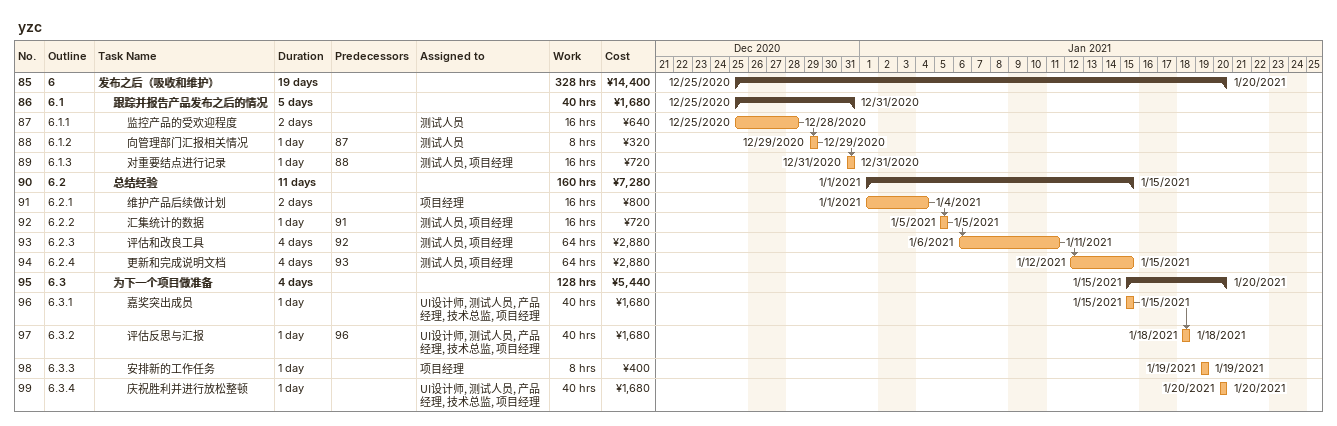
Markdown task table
yzc

| ID | WBS | Task | Duration | Start | Finish | Predecessors | Resources | Work (h) | Cost (¥) |
|---|---|---|---|---|---|---|---|---|---|
| 85 | 6 | **发布之后（吸收和维护）** | 19d | 2020-12-25 | 2021-01-20 |  |  | 328 | 14400 |
| 86 | 6.1 | **跟踪并报告产品发布之后的情况** | 5d | 2020-12-25 | 2020-12-31 |  |  | 40 | 1680 |
| 87 | 6.1.1 | 监控产品的受欢迎程度 | 2d | 2020-12-25 | 2020-12-28 |  | 测试人员 | 16 | 640 |
| 88 | 6.1.2 | 向管理部门汇报相关情况 | 1d | 2020-12-29 | 2020-12-29 | 87 | 测试人员 | 8 | 320 |
| 89 | 6.1.3 | 对重要结点进行记录 | 1d | 2020-12-31 | 2020-12-31 | 88 | 测试人员, 项目经理 | 16 | 720 |
| 90 | 6.2 | **总结经验** | 11d | 2021-01-01 | 2021-01-15 |  |  | 160 | 7280 |
| 91 | 6.2.1 | 维护产品后续做计划 | 2d | 2021-01-01 | 2021-01-04 |  | 项目经理 | 16 | 800 |
| 92 | 6.2.2 | 汇集统计的数据 | 1d | 2021-01-05 | 2021-01-05 | 91 | 测试人员, 项目经理 | 16 | 720 |
| 93 | 6.2.3 | 评估和改良工具 | 4d | 2021-01-06 | 2021-01-11 | 92 | 测试人员, 项目经理 | 64 | 2880 |
| 94 | 6.2.4 | 更新和完成说明文档 | 4d | 2021-01-12 | 2021-01-15 | 93 | 测试人员, 项目经理 | 64 | 2880 |
| 95 | 6.3 | **为下一个项目做准备** | 4d | 2021-01-15 | 2021-01-20 |  |  | 128 | 5440 |
| 96 | 6.3.1 | 嘉奖突出成员 | 1d | 2021-01-15 | 2021-01-15 |  | UI设计师, 测试人员, 产品经理, 技术总监, 项目经理 | 40 | 1680 |
| 97 | 6.3.2 | 评估反思与汇报 | 1d | 2021-01-18 | 2021-01-18 | 96 | UI设计师, 测试人员, 产品经理, 技术总监, 项目经理 | 40 | 1680 |
| 98 | 6.3.3 | 安排新的工作任务 | 1d | 2021-01-19 | 2021-01-19 |  | 项目经理 | 8 | 400 |
| 99 | 6.3.4 | 庆祝胜利并进行放松整顿 | 1d | 2021-01-20 | 2021-01-20 |  | UI设计师, 测试人员, 产品经理, 技术总监, 项目经理 | 40 | 1680 |
